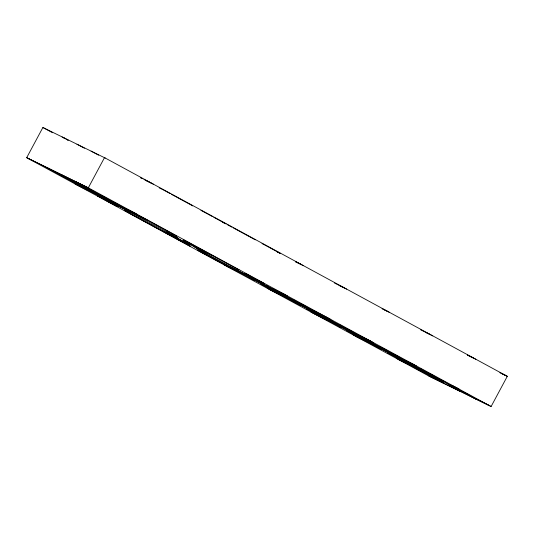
<?xml version="1.0" encoding="UTF-8"?>
<svg xmlns="http://www.w3.org/2000/svg" width="534" height="534" viewBox="0 0 534 534"><rect width="100%" height="100%" fill="white"/><g stroke="black" fill="none" stroke-linecap="round" stroke-linejoin="round"><path stroke-width="0.8" d="M26.7 157.677L88.317 187.814L104.504 157.63L507.3 376.323L491.113 406.507L429.496 376.37L26.7 157.677L42.887 127.492L105.251 158.057M167.516 232.497L166.568 232.11L169.892 233.718M202.553 251.534L205.877 253.143L204.856 252.722M143.946 179.457L151.169 182.988M146.363 180.772L153.585 184.303M159.172 187.841L162.062 189.256M192.227 205.617L192.687 205.844L176.447 197.046M222.378 222.144L225.361 223.606M255.259 239.813L250.166 237.043M262.508 243.751L262.047 243.524L270.418 248.043M276.605 251.547L278.081 252.268M277.64 252.115L280.483 253.51L270.798 248.27M295.422 261.613L301.089 264.39M295.375 261.72L303.506 265.698M334.558 283.073L344.17 287.779M339.19 285.476L346.586 289.088M382.07 308.632L387.25 311.168M383.011 309.226L389.666 312.477M420.712 329.852L430.324 334.558M426.092 332.615L432.74 335.866M473.404 357.947L467.49 355.05L469.306 356.038M469.907 356.365L475.821 359.255M501.192 373.273L505.631 375.442M499.877 372.692L507.3 376.323M28.369 158.558L45.931 167.149L91.608 192.093L99.544 195.971L46.858 167.603L60.763 174.404L115.19 203.621L99.905 196.018L106.68 199.336M61.684 174.852L74.914 181.32L126.685 209.248L115.544 203.668L120.831 206.251M75.835 181.774L89.065 188.242M74.286 183.489L88.838 190.738L76.709 184.804M134.982 213.173L127.039 209.288L137.398 214.488M123.628 208.62L131.297 212.372L106.513 200.183L122.7 208.167L172.629 235.114M147.351 220.222L132.866 213.073L146.603 219.788L176.507 236.021L176.04 235.801M183.756 239.96L183.296 239.733L239.072 269.997L238.611 269.77M178.056 238.571L160.807 230.134L124.222 210.296L190.665 246.341L163.224 231.449L180.492 239.893M192 245.386L209.181 253.79M194.436 246.708L211.597 255.105M246.321 273.929L245.86 273.708L264.303 283.694L255.265 279.209L262.635 282.813M237.984 270.758L228.892 266.312L253.703 278.508L238.912 271.205L199.823 250.139M224.213 264.891L240.407 272.807L254.765 280.604L253.837 280.15M284.902 294.574L272.153 288.333L287.432 296.584L275.491 290.096L287.319 295.883M226.63 266.199L241.895 273.668M267.774 286.324L248.21 276.692L261.82 284.055L261.353 283.828M279.716 292.806L280.176 293.032L267.033 285.897M262.014 284.542L261.086 284.088L300.188 305.268L299.267 304.814M269.069 287.993L268.609 287.766L307.244 308.719L306.783 308.492M287.432 296.971L286.965 296.744L325.606 317.697L325.146 317.47M286.511 297.458L295.002 301.61M304.413 306.216L258.363 281.725M288.927 298.773L343.462 327.415M298.339 303.379L306.83 307.531M267.287 288.28L282.559 295.749M327.983 317.964L316.155 312.176L293.76 300.068L332.862 321.248L318.571 313.485L330.399 319.272M269.71 289.588L284.976 297.058M307.444 309.206L306.516 308.752L340.719 327.275L339.798 326.821M314.499 312.657L314.032 312.43L347.774 330.726L347.314 330.499M332.856 321.635L332.395 321.408L366.137 339.704L365.677 339.477M325.56 318.664L334.05 322.816M327.983 319.973L382.511 348.622M337.395 324.579L345.878 328.73M310.367 311.669L325.64 319.138M371.063 341.353L359.235 335.566L339.183 324.732L373.393 343.249L361.651 336.874L373.48 342.661M312.784 312.977L328.056 320.447M347.974 331.214L347.047 330.76L381.523 349.43L380.602 348.976M355.023 334.658L354.563 334.438L388.578 352.881L388.118 352.654M373.386 343.642L372.926 343.415L406.941 361.858L406.481 361.631M364.615 339.864L373.099 344.016M367.032 341.179L421.566 369.822M376.443 345.778L384.934 349.93M353.448 335.058L368.72 342.528M414.144 364.742L402.309 358.955L379.714 346.733L413.269 364.956L414.19 365.403L404.732 360.263L416.56 366.05M355.864 336.367L371.137 343.836M388.772 353.361L387.851 352.914L422.087 371.077L415.138 367.679M395.827 356.812L395.367 356.585L423.235 370.703L413.73 365.57L414.19 365.797M403.664 361.071L412.155 365.216M396.528 358.447L405.84 363.127L398.945 359.756M411.801 365.917L406.194 363.173L444.949 383.859L460.355 391.395L449.948 385.748L476.688 399.385L420.518 368.887L421.446 369.341L477.616 399.839L489.444 405.626M457.224 388.131L451.303 385.234L459.64 389.44M428.749 375.943L444.021 383.412M171.661 234.586L176.287 237.023M172.322 235.387L171.334 234.873L177.809 238.411M200.59 250.126L201.578 250.64L198.581 249.004M200.784 250.673L196.158 248.23L196.866 248.63M175.586 236.622L177.775 237.804L177.355 237.563M185.285 241.768L183.496 240.821L190.404 244.519M187.1 243.431L189.69 244.832L189.276 244.585M182.047 240.734L187.167 243.484M190.124 244.398L195.237 247.142M182.321 240.861L172.989 235.794M162.79 189.603L170.079 193.568M171.427 194.323L175.913 196.732M200.917 210.329L207.386 213.847M207.946 214.127L212.419 216.577M213.767 217.285L226.142 224.006M227.597 224.794L231.963 227.164M233.425 227.958L249.685 236.809M140.455 177.749L142.264 178.736M91.1 151.135L98.583 155.154M76.949 144.22L84.432 148.232M63.039 137.418L68.145 140.188M62.118 136.964L65.035 138.546M66.49 139.341L67.945 140.128M42.887 127.492L52.572 132.732M88.317 187.814L491.113 406.507M194.636 246.841L199.456 249.458M103.75 198.828L97.308 195.684L117.433 206.585L98.977 196.565L104.958 199.489L103.75 198.828M197.914 250.279L197.453 250.052L215.008 259.584L227.33 265.612L197.914 250.279M435.317 377.418L422.441 371.117L443.62 382.264L431.472 375.669L437.733 378.726L435.317 377.418"/></g></svg>
